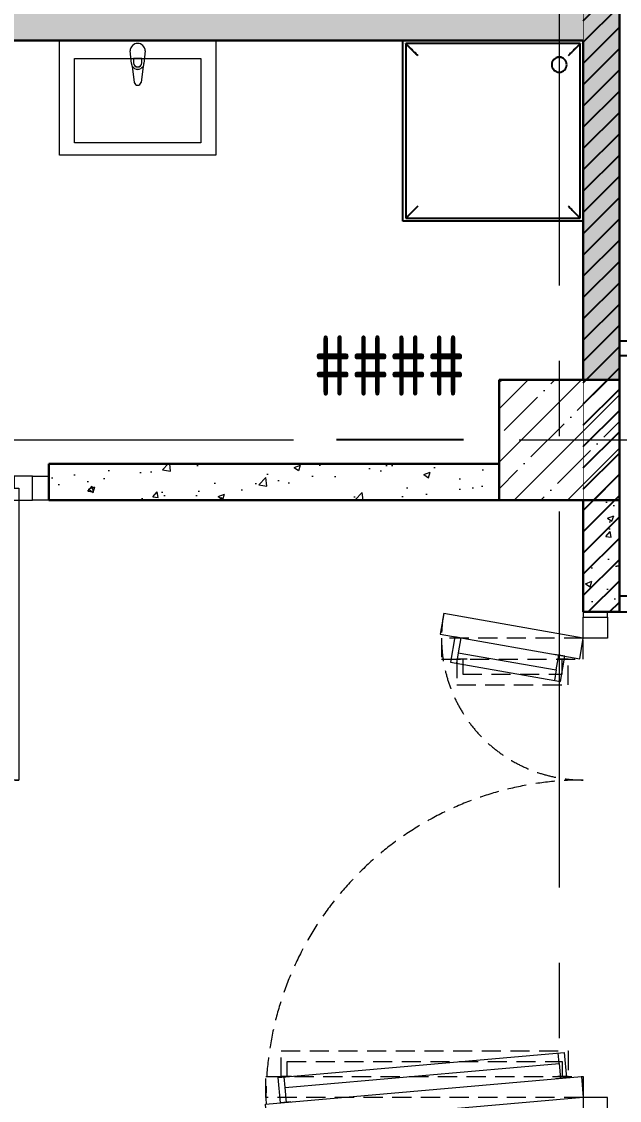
# Model space of a CAD drawing. Header units: millimetres. Extents: x -13407 to 8063098, y -2635 to 109271.
# Drawn here: x 27783 to 29770, y 61201 to 64785 of the extents above; entities that cross this region are included whole.
import ezdxf
from ezdxf.enums import TextEntityAlignment as Align

# ---------------------------------------------------------------- set-up
doc = ezdxf.new("R2010")
doc.units = ezdxf.units.MM
for name, pattern in [('ACAD_ISO03W100', [30, 12, -18]), ('CENTER', [2, 1.25, -0.25, 0.25, -0.25]), ('DASHED', [19.05, 12.7, -6.35])]:
    doc.linetypes.add(name, pattern=pattern)
doc.layers.get('Defpoints').update_dxf_attribs({"color": 6})
for name, color, linetype, lineweight in [('АР_Двери', 5, 'Continuous', 18), ('АР_Колонны', 5, 'Continuous', 30), ('АР_Колонны Штрих', 250, 'Continuous', 5), ('АР_Маркер экспликации', 239, 'Continuous', 13), ('АР_Номер помещения', 1, 'Continuous', 25), ('АР_Оси', 193, 'Continuous', 9), ('АР_Перегородки витражные', 152, 'Continuous', 13), ('АР_Перегородки газоблок', 165, 'Continuous', 30), ('АР_Перегородки газоблок_Штрих', 165, 'Continuous', 5), ('АР_Помещения_площадь', 19, 'Continuous', 9)]:
    doc.layers.add(name, color=color, linetype=linetype, lineweight=lineweight)
doc.layers.add('ТХ_Задание КР', color=7, linetype='Continuous', true_color=0x9a5430)
doc.layers.add('ТХ_обор_спорт', color=5, linetype='Continuous')
doc.layers.add('ТХ_сантехника', color=253, linetype='Continuous')
doc.layers.get('АР_Маркер экспликации').off()
doc.styles.add('ISOCPEUR', font='isocpeur.ttf', dxfattribs={"width": 0.7})
doc.styles.get("Standard").update_dxf_attribs({"font": 'arial.ttf'})
pattern_1 = [(50, (211803.85, -55205.68), (215.17805, -18.82564), [22.5, -247.5]), (355, (211803.85, -55205.68), (-41.6254, 225.65764), [18, -198]), (100.45144, (211821.79, -55207.25), (173.55265, 206.832), [19.12206, -210.34263]), (46.1842, (211803.85, -55145.68), (320.1724, -49.65578), [33.75, -371.25]), (96.63564, (211830.53, -55149.82), (280.3986, 292.2356), [28.6831, -315.51413]), (351.18416, (211803.85, -55145.68), (280.3986, 292.2356), [27, -297]), (21, (211833.85, -55160.68), (179.07212, -120.78567), [22.5, -247.5]), (326, (211833.85, -55160.68), (72.9946, 217.54501), [18, -198]), (71.45144, (211848.78, -55170.75), (252.06671, 96.75935), [19.12206, -210.34263]), (37.5, (211803.85, -55205.68), (3.647957, 99.868156), [0, -195.6, 0, -201, 0, -198.75]), (7.5, (211803.85, -55205.68), (78.92086, 118.323514), [0, -114.6, 0, -191.1, 0, -75.75]), (327.5, (211736.95, -55205.68), (160.14673, -6.766462), [0, -75, 0, -234, 0, -310.5]), (317.5, (211706.95, -55205.68), (174.95585, 30.031495), [0, -97.5, 0, -155.4, 0, -220.5])]

# ---------------------------------------------------------------- blocks, each defined once
blk = doc.blocks.new('*U312')
at = {"color": 253}
for points in [[(-55, -80), (-55, 0), (-115, 0), (-115, -40), (-100, -40), (-100, -80), (-55, -80)], [(0, 0), (0, -80), (-55, -80), (-55, 0), (0, 0)], [(-1130, 0), (-1130, -80), (-1075, -80), (-1075, 0), (-1130, 0)], [(-1075, -80), (-1075, 0), (-1015, 0), (-1015, -40), (-1030, -40), (-1030, -80), (-1075, -80)]]:
    blk.add_lwpolyline(points, dxfattribs=at)
blk.add_lwpolyline([(-100, -80), (-100, -1010), (-140, -1010), (-140, -80)], close=True, dxfattribs=at)
at = {"color": 253, "linetype": 'ACAD_ISO03W100', "ltscale": 3}
blk.add_arc((-100, -80), 930, 180, 270, dxfattribs=at)
blk = doc.blocks.new('*U537')
at = {"layer": 'Defpoints', "color": 253}
blk.add_line((1910.9, -2207.8), (1488.5, -2207.8), dxfattribs=at)
at = {"layer": 'АР_Номер помещения', "color": 253}
blk.add_circle((-30.8, -1656.5), 400, dxfattribs=at)
at = {"layer": 'Defpoints', "color": 253, "style": 'ISOCPEUR', "width": 0.7, "flags": 1}
blk.add_attdef('КАТЕГОРИЯ', (-499.2, -2092.2), '', height=250, dxfattribs=at)
at = {"layer": 'Defpoints', "color": 253, "style": 'ISOCPEUR', "width": 0.7}
blk.add_attdef('ПЛОЩАДЬ_ПОМЕЩЕНИЯ', text='', height=200, dxfattribs=at).set_placement((1915.7, -1961.3), align=Align.MIDDLE_RIGHT)
at = {"layer": 'АР_Номер помещения', "color": 253, "style": 'ISOCPEUR', "width": 0.7}
blk.add_attdef('НОМЕР_ПОМЕЩЕНИЯ', text='', height=300, dxfattribs=at).set_placement((-30.8, -1656.5), align=Align.MIDDLE_CENTER)
at = {"layer": 'АР_Помещения_площадь', "color": 253, "lineweight": 30, "width": 0.7, "flags": 104}
blk.add_attdef('ИМЯ_ПОМЕЩЕНИЯ', text='', height=100, dxfattribs=at).set_placement((157.6, 1217.1), align=Align.MIDDLE_CENTER)
blk = doc.blocks.new('1700-3')
at = {"color": 253}
for p, q in [((-415.6, 1464.7), (-421.7, 1430.3)), ((-89.7, 1407.3), (-95.8, 1372.8))]:
    blk.add_line(p, q, dxfattribs=at)
at = {"color": 253, "linetype": 'DASHED', "ltscale": 5}
for p, q in [((-80.2, 100.2), (-83.2, 135)), ((-991.2, 20.5), (-994.2, 55.3))]:
    blk.add_line(p, q, dxfattribs=at)
at = {"color": 253}
for points in [[(-476.3, 1526), (-12.1, 1444.2), (0, 1513), (-464.1, 1594.8)], [(0, -13), (-1050.7, -104.9), (-1056.8, -35.3), (-6.1, 56.6)]]:
    blk.add_lwpolyline(points, close=True, dxfattribs=at)
for points in [[(80, 1600), (0, 1600), (0, 1583), (80, 1583), (80, 1600)], [(0, 1583), (80, 1583), (80, 1513), (50, 1513), (50, 1513), (0, 1513), (0, 1583)], [(-392.2, 1511.2), (-426.7, 1517.3), (-441.4, 1433.7), (-76.1, 1369.3), (-61.4, 1452.9), (-95.8, 1459)], [(-407, 1513.8), (-415.6, 1464.7), (-89.7, 1407.3), (-81.1, 1456.4)], [(-971.9, -27.9), (-1006.8, -31), (-1014.2, 53.6), (-63.3, 136.8), (-55.9, 52.2), (-90.8, 49.2)], [(-986.8, -29.2), (-991.2, 20.5), (-80.2, 100.2), (-75.8, 50.5)], [(0, -83), (80, -83), (80, -13), (50, -13), (50, -13), (0, -13), (0, -83)], [(80, -100), (0, -100), (0, -83), (80, -83), (80, -100)]]:
    blk.add_lwpolyline(points, dxfattribs=at)
at = {"color": 253, "linetype": 'DASHED', "ltscale": 5}
for points in [[(-471.3, 1443.1), (0, 1443.1), (0, 1513), (-471.3, 1513)], [(0, -13), (-1054.7, -13), (-1054.7, 56.9), (0, 56.9)]]:
    blk.add_lwpolyline(points, close=True, dxfattribs=at)
for points in [[(-385.9, 1443.1), (-420.9, 1443.1), (-420.9, 1358.3), (-50, 1358.3), (-50, 1443.1), (-85, 1443.1)], [(-400.9, 1443.1), (-400.9, 1393.3), (-70, 1393.3), (-70, 1443.1)], [(-969.5, 56.9), (-1004.5, 56.9), (-1004.5, 141.7), (-50, 141.7), (-50, 56.9), (-85, 56.9)], [(-984.5, 56.9), (-984.5, 106.7), (-70, 106.7), (-70, 56.9)]]:
    blk.add_lwpolyline(points, dxfattribs=at)
for centre, radius, start, end in [((0, 1513), 471.3, 170, 270), ((0, -13), 1054.7, 90, 181.2023)]:
    blk.add_arc(centre, radius, start, end, dxfattribs=at)
blk = doc.blocks.new('Из_буфера27431')
at = {"color": 253, "linetype": 'Continuous', "lineweight": 5}
for p, q in [((-138.5, 11.1), (-85.6, 17.7)), ((-138.5, 11.1), (-85.6, 17.7)), ((-76.1, 21), (-34.1, 25)), ((-76.1, 21), (-34.1, 25)), ((-59, 13.6), (-73.9, 13.6)), ((-59, 13.6), (-73.9, 13.6)), ((-59, -13.6), (-59, 13.6)), ((-59, -13.6), (-59, 13.6)), ((-85.6, -17.7), (-138.5, -11.1)), ((-85.6, -17.7), (-138.5, -11.1)), ((-34.1, -25), (-76.1, -21)), ((-34.1, -25), (-76.1, -21)), ((-73.9, -13.6), (-59, -13.6)), ((-73.9, -13.6), (-59, -13.6))]:
    blk.add_line(p, q, dxfattribs=at)
for points in [[(0, -260), (-380, -260), (-380, 260), (0, 260)], [(-59, -210), (-339.1, -210), (-339.1, 210), (-59, 210)], [(-59, -210), (-339.1, -210), (-339.1, 210), (-59, 210)]]:
    blk.add_lwpolyline(points, close=True, dxfattribs=at)
for centre, radius, start, end in [((-137.1, 0), 11.2, 97.1389, 262.8611), ((-137.1, 0), 11.2, 97.1389, 262.8611), ((-74.2, 0), 21.1, 122.771, 237.229), ((-74.2, 0), 21.1, 122.771, 237.229), ((-73.9, 0), 13.6, 90, 270), ((-73.9, 0), 13.6, 90, 270), ((-74.2, 0), 21.1, 95.1696, 122.771), ((-74.2, 0), 21.1, 95.1696, 122.771), ((-34.1, 0), 25, 270, 90), ((-34.1, 0), 25, 270, 90), ((-74.2, 0), 21.1, 237.229, 264.8304), ((-74.2, 0), 21.1, 237.229, 264.8304)]:
    blk.add_arc(centre, radius, start, end, dxfattribs=at)
blk = doc.blocks.new('Из_буфера30949')
at = {"color": 253}
for p, q in [((-600, 0), (-600, 600)), ((-600, 600), (0, 600)), ((-590, 590), (-590, 10)), ((-10, 590), (-590, 590)), ((-10, 10), (-10, 590)), ((0, 600), (0, 0)), ((0, 0), (-600, 0)), ((-590, 10), (-10, 10))]:
    blk.add_line(p, q, dxfattribs=at)
for start, end in [(90, 270), (270, 90)]:
    blk.add_arc((-80, 80), 25, start, end, dxfattribs=at)
for points, knots in [([(-550, 550), (-553.5, 553.6), (-558.7, 558.7), (-565.4, 565.3), (-569.3, 569.3), (-572.2, 572.2), (-575.1, 575.1), (-577.7, 577.7), (-580.1, 580.1), (-582.3, 582.3), (-584.7, 584.7), (-587.1, 587.1), (-589.3, 589.3), (-590, 590), (-590, 590)], [0, 0, 0, 0, 0.166667, 0.25, 0.333333, 0.375, 0.416667, 0.5, 0.541667, 0.583333, 0.666667, 0.75, 0.833333, 1, 1, 1, 1]), ([(-50, 550), (-46.4, 553.5), (-41.3, 558.7), (-34.7, 565.4), (-30.7, 569.3), (-27.8, 572.2), (-24.9, 575.1), (-22.3, 577.7), (-19.9, 580.1), (-17.7, 582.3), (-15.3, 584.7), (-12.9, 587.1), (-10.7, 589.3), (-10, 590), (-10, 590)], [0, 0, 0, 0, 0.166667, 0.25, 0.333333, 0.375, 0.416667, 0.5, 0.541667, 0.583333, 0.666667, 0.75, 0.833333, 1, 1, 1, 1]), ([(-550, 50), (-553.6, 46.5), (-558.7, 41.3), (-565.3, 34.6), (-569.3, 30.7), (-572.2, 27.8), (-575.1, 24.9), (-577.7, 22.3), (-580.1, 19.9), (-582.3, 17.7), (-584.7, 15.3), (-587.1, 12.9), (-589.3, 10.7), (-590, 10), (-590, 10)], [0, 0, 0, 0, 0.166667, 0.25, 0.333333, 0.375, 0.416667, 0.5, 0.541667, 0.583333, 0.666667, 0.75, 0.833333, 1, 1, 1, 1]), ([(-10, 10), (-10, 10), (-10.7, 10.7), (-12.9, 12.9), (-15.3, 15.3), (-17.7, 17.7), (-19.9, 19.9), (-22.3, 22.3), (-24.9, 24.9), (-27.8, 27.8), (-30.7, 30.7), (-34.6, 34.7), (-41.3, 41.3), (-46.5, 46.4), (-50, 50)], [-1, -1, -1, -1, -0.833333, -0.75, -0.666667, -0.583333, -0.541667, -0.5, -0.416667, -0.375, -0.333333, -0.25, -0.166667, 0, 0, 0, 0])]:
    blk.add_open_spline(points, degree=3, knots=knots, dxfattribs=at)
blk = doc.blocks.new('спорт инвентарь 1')
at = {"color": 253}
blk.add_lwpolyline([(-52.9, 0), (-852.4, 0), (-852.4, 1604.1), (-52.9, 1604.1)], close=True, dxfattribs=at)
for points in [[(-804.7, 111.2), (-804.7, 1111.8)], [(-704.1, 1111.8), (-804.7, 1111.8)], [(-704.1, 1111.8), (-704.1, 111.2)], [(-201.2, 1111.8), (-201.2, 1011.2), (-704.1, 1011.2), (-704.1, 910.6), (-201.2, 910.6)], [(-201.2, 111.2), (-201.2, 1111.8)], [(-100.6, 111.2), (-100.6, 1111.8), (-201.2, 1111.8)], [(-815.3, 201.2), (-900, 201.2), (-900, 0), (0, 0), (0, 201.2), (-90, 201.2)], [(-815.3, 201.2), (-815.3, 111.2)], [(-90, 111.2), (-90, 201.2)], [(-815.3, 111.2), (-90, 111.2)]]:
    blk.add_lwpolyline(points, dxfattribs=at)

msp = doc.modelspace()

# ---------------------------------------------------------------- hatches: boundary and pattern name
at = {"layer": 'АР_Колонны Штрих', "ltscale": 100}
h = msp.add_hatch(dxfattribs=at)
h.set_pattern_fill('ANSI35', color=253, scale=500)
h.set_pattern_definition([(45, (-927682.16, 103466.47), (-88.388348, 88.388348), []), (45, (-927593.77, 103466.47), (-88.388348, 88.388348), [156.25, -31.25, 0, -31.25])])
h.paths.add_polyline_path([(29769.9, 63595), (29369.9, 63595), (29369.9, 63195), (29769.9, 63195)])
at = {"layer": 'АР_Перегородки газоблок_Штрих', "ltscale": 100}
h = msp.add_hatch(dxfattribs=at)
h.set_pattern_fill('AR-CONC', color=253, scale=30)
h.set_pattern_definition(pattern_1)
h.paths.add_polyline_path([(26539.4, 69395), (26419.4, 69395), (26419.4, 63195), (26743.7, 63195), (26743.7, 63315), (26539.4, 63315), (26539.4, 64721.5), (27908.8, 64721.5), (28428.8, 64721.5), (29569.9, 64721.5), (29569.9, 64841.5), (26539.4, 64841.5)])
h.paths.add_polyline_path([(26539.4, 72145), (26419.4, 72145), (26419.4, 69395), (26539.4, 69395)])
h.paths.add_polyline_path([(29769.9, 69195), (29649.9, 69195), (29649.9, 67829.9), (29649.8, 66589.9), (29649.9, 64841.5), (29569.9, 64841.5), (29569.9, 64721.5), (29649.9, 64721.5), (29649.9, 64121.5), (29649.9, 63595), (29769.9, 63595)])
h.paths.add_polyline_path([(28999.7, 69395), (28879.7, 69395), (28879.7, 67709.9), (29569.9, 67709.9), (29569.9, 67829.9), (28999.7, 67829.9), (28999.7, 67829.9)], flags=17)
h.paths.add_polyline_path([(29369.9, 69595), (28879.7, 69595), (28879.7, 69395), (28999.7, 69395), (28999.7, 69475), (29369.9, 69475)])
h = msp.add_hatch(dxfattribs=at)
h.set_pattern_fill('AR-CONC', color=253, scale=30)
h.set_pattern_definition(pattern_1)
h.paths.add_polyline_path([(29369.9, 63315), (27843.7, 63315), (27843.7, 63195), (29369.9, 63195)])
h = msp.add_hatch(dxfattribs=at)
h.set_pattern_fill('AR-CONC', color=253, scale=30)
h.set_pattern_definition(pattern_1)
h.paths.add_polyline_path([(29769.9, 63195), (29649.9, 63195), (29649.9, 62823.4), (29769.9, 62823.4)])
at = {"layer": 'ТХ_Задание КР', "ltscale": 100, "transparency": 33554636}
h = msp.add_hatch(dxfattribs=at)
h.set_pattern_fill('ANSI31', color=253, scale=400)
h.set_pattern_definition([(45, (211803.854, -55205.68), (-35.355339, 35.355339), [])])
h.paths.add_polyline_path([(29769.9, 62823.4), (29649.8, 62823.4), (29649.8, 69893.2), (29769.9, 69893.2)])

# ---------------------------------------------------------------- linework, layer by layer
at = {"layer": 'АР_Колонны', "color": 253, "ltscale": 100}
msp.add_lwpolyline([(29369.9, 63595), (29769.9, 63595), (29769.9, 63195), (29369.9, 63195)], close=True, dxfattribs=at)
at = {"layer": 'АР_Оси', "color": 253, "linetype": 'CENTER', "ltscale": 1000}
for p, q in [((29569.9, 79157.5), (29569.9, 23425.1)), ((-12563.8, 63395), (70614.6, 63395))]:
    msp.add_line(p, q, dxfattribs=at)
at = {"layer": 'АР_Перегородки газоблок', "color": 253, "ltscale": 100}
for p, q in [((29649.9, 63195), (29649.9, 62823.4)), ((29649.9, 62823.4), (29769.9, 62823.4))]:
    msp.add_line(p, q, dxfattribs=at)
for points in [[(29769.9, 69195), (29769.9, 63595)], [(29649.9, 64721.5), (26539.4, 64721.5)], [(29649.9, 64721.5), (29649.9, 63595)], [(27873.7, 63315), (29369.9, 63315)], [(27873.7, 63195), (27873.7, 63315)], [(29369.9, 63195), (27873.7, 63195)], [(29769.9, 63195), (29769.9, 62823.4)]]:
    msp.add_lwpolyline(points, dxfattribs=at)
at = {"layer": 'ТХ_Задание КР', "color": 253, "ltscale": 100, "const_width": 2}
msp.add_lwpolyline([(29769.9, 62823.4), (29649.8, 62823.4), (29649.8, 69893.2), (29769.9, 69893.2)], close=True, dxfattribs=at)

# ---------------------------------------------------------------- block references
at = {"layer": 'АР_Двери', "color": 253}
msp.add_blockref('*U312', (27873.7, 63275), dxfattribs=at)
at = {"layer": 'АР_Маркер экспликации', "color": 253}
ref = msp.add_blockref('*U537', (27341.2, 65602.8), dxfattribs=at)
ref.add_attrib('НОМЕР_ПОМЕЩЕНИЯ', '166', dxfattribs={"layer": 'АР_Номер помещения', "color": 253, "height": 300, "style": 'ISOCPEUR', "width": 0.7}).set_placement((27310.4, 63946.3), align=Align.MIDDLE_CENTER)
ref.add_attrib('ПЛОЩАДЬ_ПОМЕЩЕНИЯ', '####', dxfattribs={"layer": 'Defpoints', "color": 253, "height": 200, "style": 'ISOCPEUR', "width": 0.7}).set_placement((29256.9, 63641.5), align=Align.MIDDLE_RIGHT)
at = {"layer": 'АР_Перегородки витражные', "color": 253}
msp.add_blockref('1700-3', (29649.9, 61223.4), dxfattribs=at)
at = {"layer": 'ТХ_обор_спорт', "color": 253, "rotation": 270}
msp.add_blockref('спорт инвентарь 1', (29769.9, 62823.4), dxfattribs=at)
at = {"layer": 'ТХ_сантехника', "color": 253, "ltscale": 100, "rotation": 90}
for p in [(28168.8, 64721.5), (28168.8, 64721.4)]:
    msp.add_blockref('Из_буфера27431', p, dxfattribs=at)
at = {"layer": 'ТХ_сантехника', "color": 253, "ltscale": 75, "rotation": 90}
for p in [(29649.9, 64721.5), (29649.9, 64721.4)]:
    msp.add_blockref('Из_буфера30949', p, dxfattribs=at)

doc.saveas('drawing.dxf')
